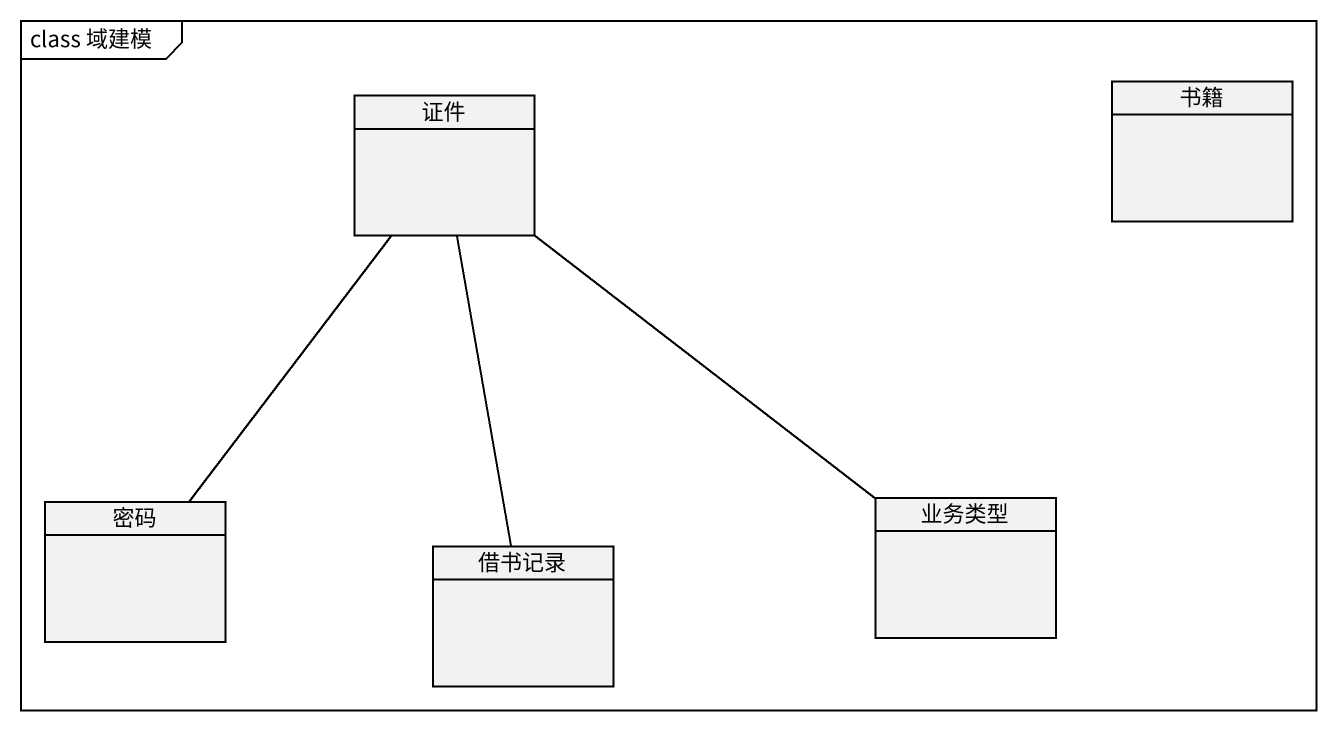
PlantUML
@startuml
mainframe class 域建模
hide circle
hide empty members
class 证件
class 书籍
class 密码
class 业务类型
class 借书记录
证件 -- 密码
证件 -- 业务类型
证件 -- 借书记录
@enduml
